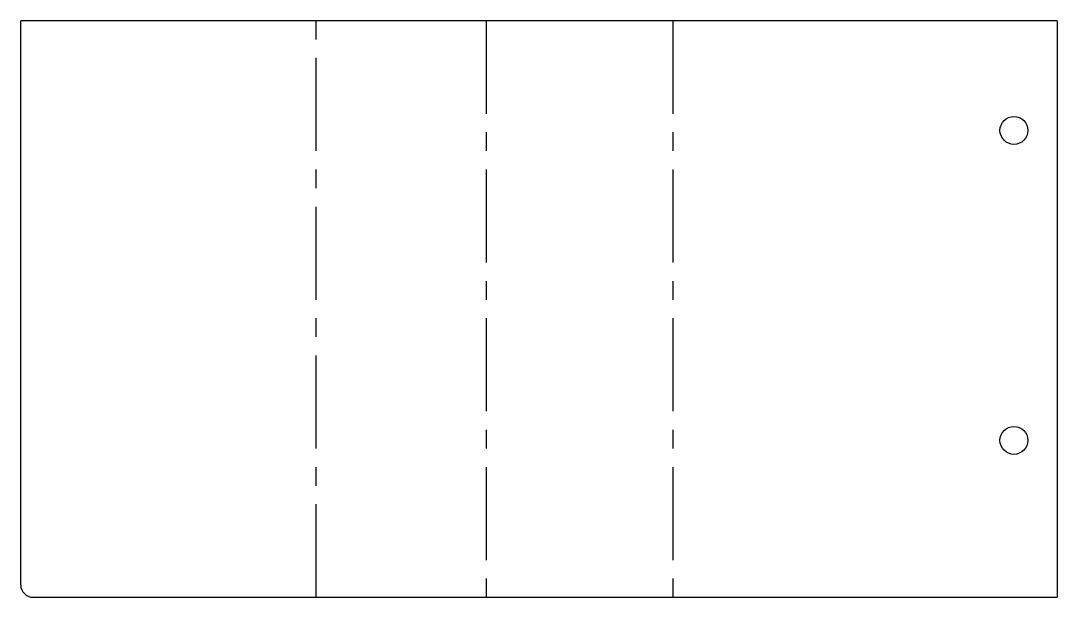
# Model space of a CAD drawing. Extents: x 0 to 167, y -93 to 0.
import ezdxf

# ---------------------------------------------------------------- set-up
doc = ezdxf.new("R2010")
doc.units = 0
doc.header["$MEASUREMENT"] = 0
doc.linetypes.add('AXES', pattern=[24, 15, -3, 3, -3])
doc.layers.get('0').update_dxf_attribs({"linetype": 'CONTINUOUS'})

msp = doc.modelspace()

# ---------------------------------------------------------------- linework, layer by layer
at = {"color": 7}
for p, q in [((0, -91), (0, 0)), ((167.285586, 0), (0, 0)), ((167.285586, 0), (167.285586, -93)), ((2, -93), (167.285586, -93))]:
    msp.add_line(p, q, dxfattribs=at)
at = {"color": 1, "linetype": 'AXES'}
for p, q in [((47.670247, -93), (47.670247, 0)), ((75.136445, 0), (75.136445, -93)), ((105.244731, 0), (105.244731, -93))]:
    msp.add_line(p, q, dxfattribs=at)
at = {"color": 7}
for centre in [(160.285586, -17.7), (160.285586, -67.7)]:
    msp.add_circle(centre, 2.25, dxfattribs=at)
msp.add_arc((2, -91), 2, 180, 270, dxfattribs=at)

doc.saveas('drawing.dxf')
